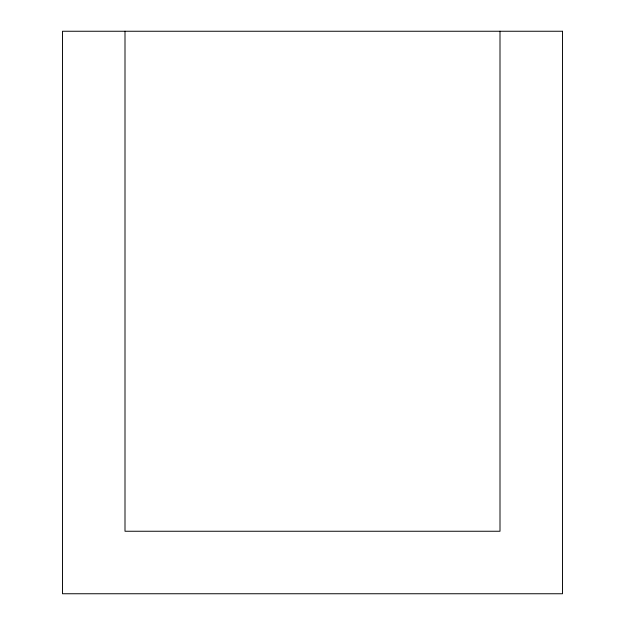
<?xml version="1.0" encoding="UTF-8"?>
<svg xmlns="http://www.w3.org/2000/svg" width="625" height="625" viewBox="0 0 625 625"><rect width="100%" height="100%" fill="white"/><g stroke="black" fill="none" stroke-linecap="round" stroke-linejoin="round"><path stroke-width="0.94" d="M500 31.25L500 531.25L125 531.25L125 31.25M562.5 31.25L62.5 31.25L62.5 593.75L562.5 593.75L562.5 31.25"/></g></svg>
